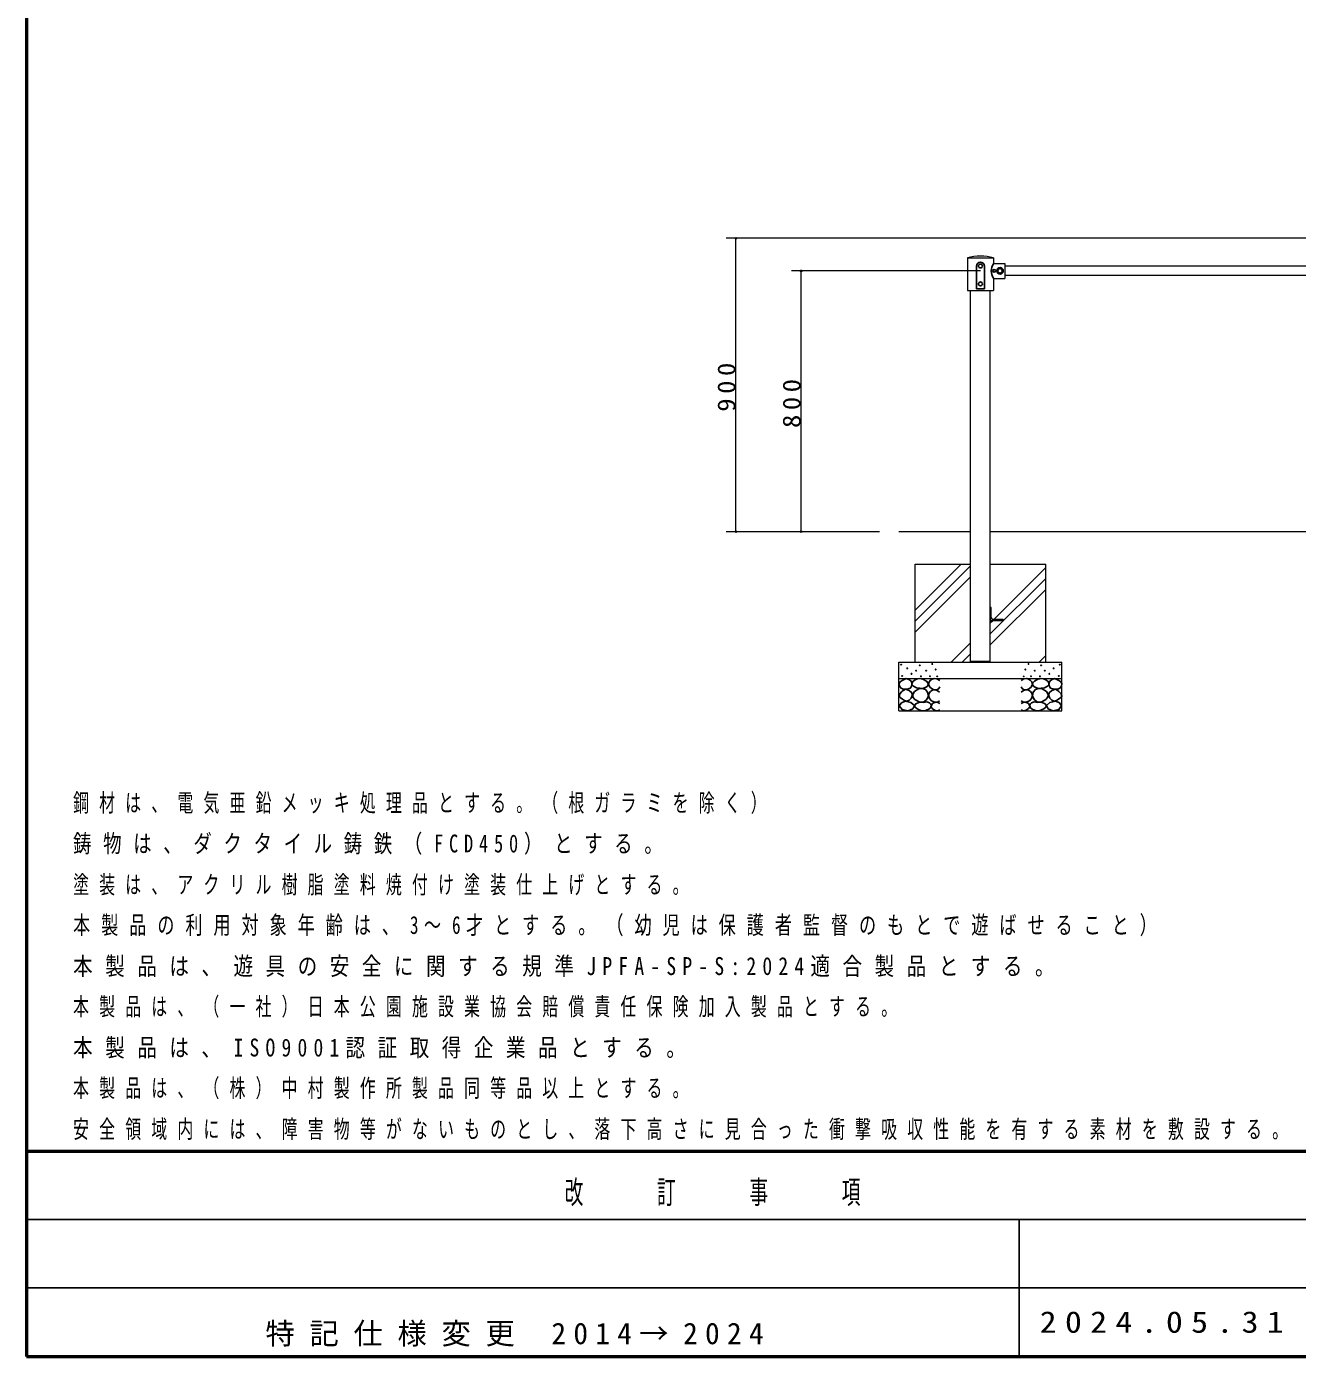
# Model space of a CAD drawing. Units: millimetres at full size. Extents: x -11550 to 0, y 0 to 8010.
# Drawn here: x -11550 to -7652, y 0 to 4079 of the extents above; entities that cross this region are included whole.
import ezdxf

# ---------------------------------------------------------------- set-up
doc = ezdxf.new("R2010")
doc.units = ezdxf.units.MM
for name, color, linetype, lineweight in [('A3図枠', 7, 'Continuous', 25), ('線', 7, 'Continuous', 13), ('補助', 2, 'Continuous', 25)]:
    doc.layers.add(name, color=color, linetype=linetype, lineweight=lineweight)
doc.layers.add('図面プロファイル', color=7, linetype='Continuous')
doc.styles.add('ＭＳ ゴシック', font='')
doc.styles.get('ＭＳ ゴシック').set_extended_font_data('MS Gothic')

# ---------------------------------------------------------------- blocks, each defined once
blk = doc.blocks.new('dimension_origin')
at = {"color": 0, "linetype": 'Continuous', "lineweight": -2}
blk.add_circle((0, 0), 1.25, dxfattribs=at)

msp = doc.modelspace()

# ---------------------------------------------------------------- linework, layer by layer
at = {"layer": 'A3図枠', "lineweight": 50}
for p, q in [((-11550, 8010), (-11550, 0)), ((-11550, 630), (0, 630)), ((-11550, 0), (0, 0))]:
    msp.add_line(p, q, dxfattribs=at)
at = {"layer": 'A3図枠'}
for p, q in [((-11550, 420), (-7305, 420)), ((-8505, 420), (-8505, 0)), ((-11550, 210), (-7305, 210))]:
    msp.add_line(p, q, dxfattribs=at)
at = {"layer": '線'}
for p, q in [((-8664.014, 3370.499), (-8664.014, 3270)), ((-8664.014, 3369.976), (-8584.014, 3369.976)), ((-8584.014, 3370.499), (-8584.014, 3353)), ((-8584.014, 3353), (-8549.014, 3353)), ((-8549.014, 3353), (-8549.014, 3307)), ((-8584.014, 3307), (-8549.014, 3307)), ((-8584.014, 3307), (-8584.014, 3270)), ((-6899.014, 3344), (-8549.014, 3344)), ((-6899.014, 3316), (-8549.014, 3316)), ((-8664.014, 3270), (-8584.014, 3270)), ((-8654.264, 2130), (-8654.264, 3270)), ((-8593.764, 2130), (-8593.764, 3270)), ((-8654.264, 2530), (-8874.014, 2530)), ((-6854.264, 2530), (-8593.764, 2530)), ((-8824.014, 2430), (-8654.264, 2430)), ((-8824.014, 2130), (-8824.014, 2430)), ((-8593.764, 2430), (-8424.014, 2430)), ((-8424.014, 2130), (-8424.014, 2430)), ((-8592.764, 2298), (-8593.764, 2298)), ((-8593.764, 2298), (-8593.764, 2258)), ((-8590.764, 2265.5), (-8590.764, 2296)), ((-8593.764, 2258), (-8553.764, 2258)), ((-8555.764, 2261), (-8586.264, 2261)), ((-8553.764, 2258), (-8553.764, 2259)), ((-8874.014, 1980), (-8874.014, 2130)), ((-8874.014, 2130), (-8374.014, 2130)), ((-8374.014, 1980), (-8374.014, 2130)), ((-8874.014, 2080), (-8374.014, 2080)), ((-8874.014, 1980), (-8374.014, 1980))]:
    msp.add_line(p, q, dxfattribs=at)
at = {"layer": '線', "color": 2, "lineweight": 25}
for p, q in [((-8636.014, 3275), (-8636.014, 3345)), ((-8612.014, 3275), (-8612.014, 3345)), ((-8636.014, 3275), (-8612.014, 3275)), ((-8654.264, 2132), (-8593.764, 2132))]:
    msp.add_line(p, q, dxfattribs=at)
for centre, radius in [((-8624.014, 3345), 6), ((-8582.014, 3330), 4), ((-8564.014, 3330), 10), ((-8564.014, 3330), 6.9), ((-8624.014, 3290), 6)]:
    msp.add_circle(centre, radius, dxfattribs=at)
at = {"layer": '線'}
for centre, radius, start, end in [((-8624.014, 3195), 180, 77.16041, 102.83959), ((-8592.764, 2296), 2, 0, 90), ((-8586.264, 2265.5), 4.5, 180, 270), ((-8555.764, 2259), 2, 0, 90)]:
    msp.add_arc(centre, radius, start, end, dxfattribs=at)
at = {"layer": '線', "color": 2, "lineweight": 25}
for centre, radius, start, end in [((-8624.014, 3345), 12, 0, 180), ((-8551.163, 3330), 39.794, 146.42046, 213.57954)]:
    msp.add_arc(centre, radius, start, end, dxfattribs=at)
at = {"layer": '補助', "lineweight": 13}
for p, q in [((-6824.014, 3430), (-9404.014, 3430)), ((-9374.014, 2530), (-9374.014, 3430)), ((-8624.014, 3330), (-9204.014, 3330)), ((-9174.014, 2530), (-9174.014, 3330)), ((-8934.014, 2530), (-9404.014, 2530)), ((-8934.014, 2530), (-9204.014, 2530)), ((-8824.014, 2289.053), (-8683.067, 2430)), ((-8824.014, 2255.377), (-8654.264, 2425.127)), ((-8582.659, 2261), (-8424.014, 2419.646)), ((-8824.014, 2221.702), (-8654.264, 2391.452)), ((-8593.764, 2216.22), (-8424.014, 2385.97)), ((-8593.764, 2182.544), (-8424.014, 2352.294)), ((-8593.764, 2249.896), (-8585.659, 2258)), ((-8713.659, 2130), (-8654.264, 2189.396)), ((-8679.983, 2130), (-8654.264, 2155.72)), ((-8444.252, 2130), (-8424.014, 2150.238))]:
    msp.add_line(p, q, dxfattribs=at)
at = {"layer": '補助'}
for points in [[(-8851.565, 2079.402), (-8858.027, 2076.862), (-8864.239, 2073.382), (-8870.097, 2069.344), (-8873.744, 2063.877), (-8872.732, 2056.294), (-8867.724, 2049.935), (-8860.859, 2047.345), (-8853.149, 2047.084), (-8845.537, 2047.688), (-8839.208, 2050.252), (-8835.455, 2055.538), (-8834.138, 2061.976), (-8834.986, 2067.181), (-8837.941, 2072.115), (-8844.1, 2076.942)], [(-8854.1, 2046.45), (-8859.429, 2043.657), (-8864.872, 2039.479), (-8871.321, 2032.659), (-8873.744, 2025.855), (-8870.116, 2021.027), (-8863.605, 2016.666), (-8856.968, 2012.379), (-8850.298, 2010.329), (-8842.653, 2012.776), (-8836.356, 2019.201), (-8833.25, 2027.478), (-8834.772, 2035.994), (-8842.93, 2043.245)], [(-8812.141, 2079.493), (-8817.045, 2078.876), (-8822.682, 2076.79), (-8830.654, 2071.002), (-8834.305, 2064.086), (-8833.431, 2060.124), (-8829.71, 2055.707), (-8820.219, 2050.934), (-8810.249, 2049.49), (-8802.898, 2049.318), (-8795.383, 2050.842), (-8787.784, 2055.456), (-8784.03, 2061.653), (-8784.999, 2066.306), (-8789.706, 2071.654), (-8800.375, 2077.861)], [(-8824.845, 2015.163), (-8812.256, 2008.307), (-8798.896, 2007.324), (-8788.613, 2014.778), (-8783.76, 2026.515), (-8786.04, 2037.293), (-8792.95, 2045.436), (-8801.775, 2048.869), (-8812.952, 2047.598), (-8826.706, 2039.543), (-8832.683, 2028.678), (-8830.047, 2021.484)], [(-8423.182, 2015.163), (-8435.771, 2008.307), (-8449.131, 2007.324), (-8459.415, 2014.778), (-8464.267, 2026.515), (-8461.987, 2037.293), (-8455.077, 2045.436), (-8446.252, 2048.869), (-8435.076, 2047.598), (-8421.321, 2039.543), (-8415.344, 2028.678), (-8417.98, 2021.484)], [(-8435.886, 2079.493), (-8430.982, 2078.876), (-8425.345, 2076.79), (-8417.373, 2071.002), (-8413.722, 2064.086), (-8414.596, 2060.124), (-8418.317, 2055.707), (-8427.808, 2050.934), (-8437.778, 2049.49), (-8445.129, 2049.318), (-8452.644, 2050.842), (-8460.243, 2055.456), (-8463.997, 2061.653), (-8463.028, 2066.306), (-8458.321, 2071.654), (-8447.652, 2077.861)], [(-8393.927, 2046.45), (-8388.598, 2043.657), (-8383.155, 2039.479), (-8376.706, 2032.659), (-8374.283, 2025.855), (-8377.911, 2021.027), (-8384.422, 2016.666), (-8391.059, 2012.379), (-8397.729, 2010.329), (-8405.374, 2012.776), (-8411.671, 2019.201), (-8414.777, 2027.478), (-8413.255, 2035.994), (-8405.097, 2043.245)], [(-8396.462, 2079.402), (-8390, 2076.862), (-8383.788, 2073.382), (-8377.93, 2069.344), (-8374.283, 2063.877), (-8375.295, 2056.294), (-8380.303, 2049.935), (-8387.168, 2047.345), (-8394.878, 2047.084), (-8402.49, 2047.688), (-8408.819, 2050.252), (-8412.572, 2055.538), (-8413.889, 2061.976), (-8413.041, 2067.181), (-8410.086, 2072.115), (-8403.927, 2076.942)], [(-8854.919, 2010.517), (-8866.238, 2004.498), (-8873.049, 1995.683), (-8864.563, 1984.413), (-8846.128, 1980.299), (-8831.774, 1986.41), (-8826.349, 1996.782), (-8837.131, 2005.89)], [(-8797.815, 2006.373), (-8805.35, 2006.999), (-8813.492, 2005.562), (-8822.42, 2001.504), (-8826.737, 1996.102), (-8824.05, 1991.419), (-8818.088, 1986.912), (-8811.609, 1983.068), (-8804.302, 1980.695), (-8792.453, 1980.928), (-8782.138, 1985.02), (-8777.435, 1989.827), (-8775.381, 1995.561), (-8776.44, 2000.709), (-8780.516, 2005.292), (-8788.915, 2007.832)], [(-8450.212, 2006.373), (-8442.677, 2006.999), (-8434.535, 2005.562), (-8425.607, 2001.504), (-8421.29, 1996.102), (-8423.977, 1991.419), (-8429.939, 1986.912), (-8436.418, 1983.068), (-8443.725, 1980.695), (-8455.574, 1980.928), (-8465.889, 1985.02), (-8470.592, 1989.827), (-8472.646, 1995.561), (-8471.587, 2000.709), (-8467.511, 2005.292), (-8459.112, 2007.832)], [(-8393.108, 2010.517), (-8381.789, 2004.498), (-8374.978, 1995.683), (-8383.464, 1984.413), (-8401.899, 1980.299), (-8416.253, 1986.41), (-8421.678, 1996.782), (-8410.896, 2005.89)]]:
    msp.add_lwpolyline(points, close=True, dxfattribs=at)
for points in [[(-8749.014, 2073.299), (-8757.441, 2078.154), (-8766.124, 2079.636), (-8771.743, 2077.948), (-8776.896, 2074.249), (-8781.368, 2068.941), (-8783.233, 2062.209), (-8779.565, 2053.439), (-8771.51, 2047), (-8763.211, 2044.621), (-8755.984, 2045.733), (-8751.934, 2049.109), (-8749.014, 2053.654)], [(-8749.33, 2037.178), (-8756.471, 2042.64), (-8764.539, 2045.099), (-8771.244, 2043.875), (-8777.213, 2040.03), (-8781.606, 2034.248), (-8783.233, 2027.039), (-8780.569, 2018.431), (-8774.361, 2011.513), (-8766.722, 2007.642), (-8759.153, 2006.761), (-8753.999, 2008.2), (-8749.33, 2010.88)], [(-8499.014, 2073.299), (-8490.586, 2078.154), (-8481.904, 2079.636), (-8476.284, 2077.948), (-8471.131, 2074.249), (-8466.659, 2068.941), (-8464.794, 2062.209), (-8468.462, 2053.439), (-8476.517, 2047), (-8484.816, 2044.621), (-8492.043, 2045.733), (-8496.093, 2049.109), (-8499.014, 2053.654)], [(-8498.697, 2037.178), (-8491.556, 2042.64), (-8483.488, 2045.099), (-8476.783, 2043.875), (-8470.814, 2040.03), (-8466.421, 2034.248), (-8464.794, 2027.039), (-8467.458, 2018.431), (-8473.666, 2011.513), (-8481.305, 2007.642), (-8488.874, 2006.761), (-8494.028, 2008.2), (-8498.697, 2010.88)], [(-8749.014, 2002.642), (-8755.032, 2005.96), (-8762.321, 2006.761), (-8771.037, 2002.427), (-8775.312, 1995.671), (-8774.7, 1992.001), (-8771.827, 1987.75), (-8764.664, 1982.278), (-8757.251, 1980.462), (-8752.955, 1981.514), (-8749.014, 1983.631)], [(-8499.014, 2002.642), (-8492.995, 2005.96), (-8485.706, 2006.761), (-8476.99, 2002.427), (-8472.715, 1995.671), (-8473.327, 1992.001), (-8476.2, 1987.75), (-8483.363, 1982.278), (-8490.776, 1980.462), (-8495.072, 1981.514), (-8499.014, 1983.631)]]:
    msp.add_lwpolyline(points, dxfattribs=at)
for centre in [(-8867.407, 2122.177), (-8771.597, 2124.091), (-8476.43, 2124.091), (-8380.62, 2122.177), (-8864.239, 2087.323), (-8848.396, 2110.77), (-8835.406, 2093.977), (-8821.464, 2103.483), (-8810.058, 2119.959), (-8806.572, 2086.373), (-8790.517, 2103.549), (-8778.895, 2086.521), (-8761.596, 2107.063), (-8756.73, 2085.98), (-8491.297, 2085.98), (-8486.431, 2107.063), (-8469.133, 2086.521), (-8457.51, 2103.549), (-8441.455, 2086.373), (-8437.969, 2119.959), (-8426.563, 2103.483), (-8412.621, 2093.977), (-8399.631, 2110.77), (-8383.788, 2087.323)]:
    msp.add_circle(centre, 1, dxfattribs=at)

# ---------------------------------------------------------------- block references
at = {"layer": '補助', "lineweight": 13, "xscale": 2, "yscale": 2}
for p, rotation in [((-9374.014, 3430), 270), ((-9174.014, 3330), 270), ((-9374.014, 2530), 90), ((-9174.014, 2530), 90)]:
    msp.add_blockref('dimension_origin', p, dxfattribs=dict(at, rotation=rotation))

# ---------------------------------------------------------------- texts
at = {"layer": 'A3図枠', "color": 4, "insert": (-9427.5, 461), "char_height": 70.38, "attachment_point": 8, "style": 'ＭＳ ゴシック'}
msp.add_mtext('\\T1.64;\\W0.6;改\u3000\u3000訂\u3000\u3000事\u3000\u3000項', dxfattribs=at)
at = {"layer": '図面プロファイル', "char_height": 65.98, "style": 'ＭＳ ゴシック'}
for s, insert, attachment_point in [('\\T1.5;\\W1.15;2024.05.31', (-8055, 105), 5), ('\\T1.5;特記仕様変更\\~2014→2024', (-10817.357, 30), 7)]:
    msp.add_mtext(s, dxfattribs=dict(at, insert=insert, attachment_point=attachment_point))
at = {"layer": '補助', "char_height": 54.99, "attachment_point": 8, "rotation": 90, "style": 'ＭＳ ゴシック'}
for s, insert in [('\\T1.33;\\W1.1;900', (-9375.014, 2980)), ('\\T1.33;\\W1.1;800', (-9175.014, 2930))]:
    msp.add_mtext(s, dxfattribs=dict(at, insert=insert))
at = {"layer": '補助', "char_height": 54.99, "attachment_point": 7, "style": 'ＭＳ ゴシック'}
for s, insert in [('\\T1.64;\\W0.65;鋼材は、電気亜鉛メッキ処理品とする。（根ガラミを除く）', (-11407.343, 1663.77)), ('\\T1.64;\\W0.75;鋳物は、ダクタイル鋳鉄（FCD450）とする。', (-11407.343, 1538.77)), ('\\T1.64;\\W0.65;塗装は、アクリル樹脂塗料焼付け塗装仕上げとする。', (-11407.343, 1413.77)), ('\\T1.64;\\W0.7;本製品の利用対象年齢は、3～6才とする。（幼児は保護者監督のもとで遊ばせること）', (-11407.343, 1288.77)), ('\\T1.64;\\W0.8;本製品は、遊具の安全に関する規準JPFA-SP-S:2024適合製品とする。', (-11407.343, 1163.77)), ('\\T1.64;\\W0.65;本製品は、（一社）日本公園施設業協会賠償責任保険加入製品とする。', (-11407.343, 1038.77)), ('\\T1.64;\\W0.8;本製品は、ISO9001認証取得企業品とする。', (-11407.343, 913.77)), ('\\T1.64;\\W0.65;本製品は、（株）中村製作所製品同等品以上とする。', (-11407.343, 788.77)), ('\\T1.64;\\W0.65;安全領域内には、障害物等がないものとし、落下高さに見合った衝撃吸収性能を有する素材を敷設する。', (-11407.343, 663.77))]:
    msp.add_mtext(s, dxfattribs=dict(at, insert=insert))

doc.saveas('drawing.dxf')
